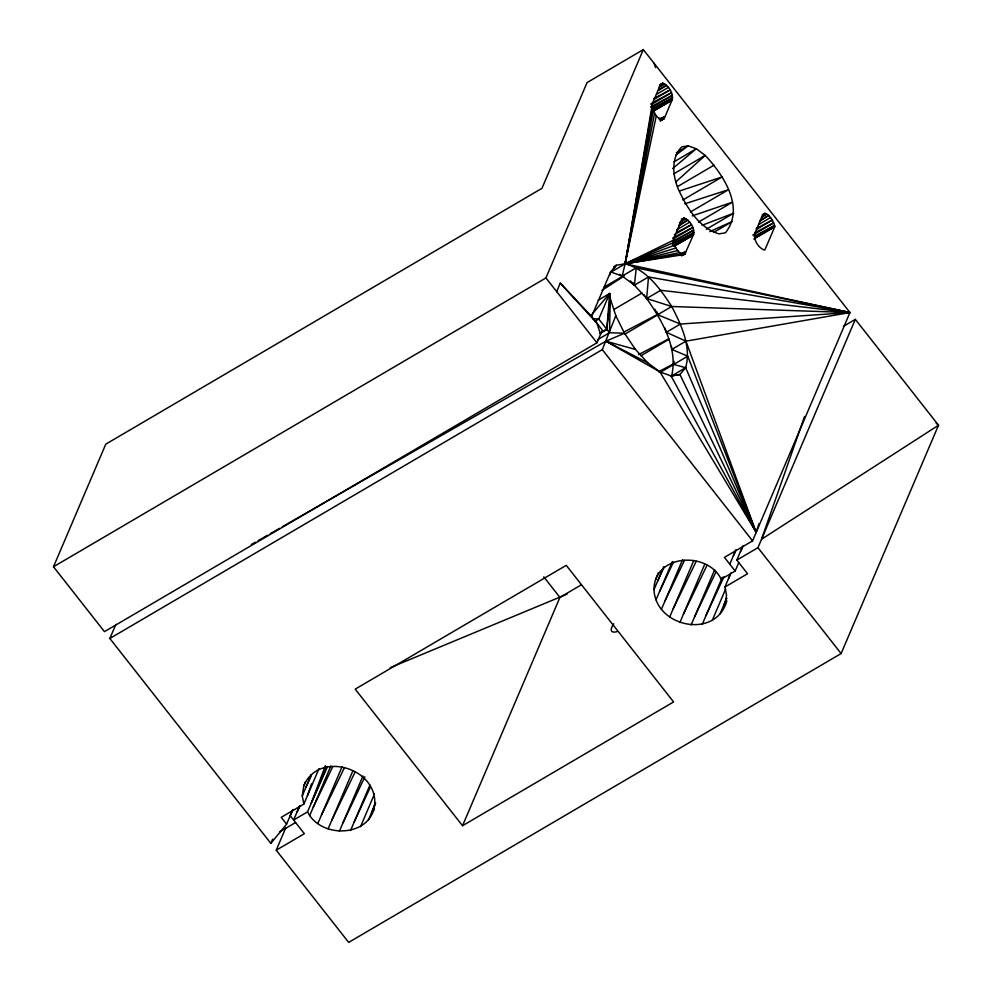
<?xml version="1.0" encoding="UTF-8"?>
<svg xmlns="http://www.w3.org/2000/svg" width="992" height="992" viewBox="0 0 992 992"><rect width="100%" height="100%" fill="white"/><g stroke="black" fill="none" stroke-linecap="round" stroke-linejoin="round"><path stroke-width="1.49" d="M591.368 315.072L609.671 293.496L610.291 298.592L606.819 329.307L600.148 333.225L606.819 329.307L609.671 293.496L598.164 300.254M726.826 600.854C716.063 639.84 655.489 627.155 654.001 589.608C654.125 554.094 707.333 550.833 721.234 579.204L735.159 571.032L724.433 557.38L752.568 540.863L849.958 312.542L648.508 276.954L646.66 298.53C662.16 320.614 678.218 348.006 671.609 375.931L679.942 374.492L685.67 367.685C691.486 346.419 681.355 325.016 671.72 306.503C660.3 288.846 646.548 269.489 625.134 263.798L616.28 265.261L613.726 266.761M671.435 346.357L671.857 349.407L685.918 341.161L849.958 312.542L636.244 267.828L634.434 285.2L646.66 298.53L671.72 306.503L849.958 312.542L643.324 49.6L587.053 82.609L541.954 188.319L105.784 444.156L53.481 566.767L104.47 631.656L596.924 342.81L602.33 330.125L591.604 316.46L560.282 283.129L556.673 291.586M115.853 624.39L109.839 638.476L270.853 843.374L286.589 824.166L281.22 817.334L303.874 804.053L302.25 795.919L303.763 785.986L305.561 781.758M326.889 766.531L307.545 811.865C321.458 840.236 374.654 836.975 374.79 801.462C374.021 766.308 317.44 751.527 303.763 785.986M674.138 361.386L673.667 364.448L685.67 367.685L756.177 532.406L759.029 523.565M725.028 605.083L726.541 595.15L724.916 587.016L730.943 572.892M652.066 105.35C652.699 111.228 656.121 117.726 661.912 119.858L664.206 118.569L672.316 99.535C673.258 93.05 668.881 85.634 662.805 83.216L660.511 84.518L652.401 103.54L625.134 263.798L622.17 276.086L634.434 285.2L648.508 276.954M652.352 107.706L625.134 263.798L611.06 272.056L622.17 276.086L636.244 267.828M611.06 272.056L616.28 265.261L610.539 272.068L610.068 274.722L609.634 274.176M683.277 254.696C677.201 252.278 672.824 244.863 673.766 238.365L681.851 219.306L684.145 218.004C690.221 220.422 694.598 227.838 693.656 234.323L684.666 254.46L625.134 263.798L653.22 110.397M654.584 113.15L625.134 263.798L849.958 312.542L680.4 324.037L657.659 314.749L654.856 309.244M656.32 115.704L625.134 263.798L681.529 254.064M307.483 795.596L311.513 783.866M804.537 416.504L761.546 539.239L938.519 425.233L855.327 319.374L843.448 326.331M597.494 339.772L609.51 332.729L610.291 298.592L615.809 315.716L602.293 349.643L109.839 638.476M325.376 765.712L311.153 803.408L327.447 766.68M371.963 811.642L375.435 803.036M723.714 605.318L726.603 598.164M270.853 843.374L272.651 839.145M286.589 824.166L292.615 810.03M936.175 423.237L938.519 425.233L841.117 653.554L348.676 942.4L276.222 850.206L285.87 827.564M302.25 795.919L311.302 774.702M299.646 805.901L293.62 820.037L307.545 811.865M303.874 804.053L318.978 768.639M309.678 815.61L330.832 766.022M53.481 566.767L545.935 277.934L643.324 49.6M317.886 823.434L342.066 766.754M328.116 828.841L352.904 770.734M339.363 831.296L362.936 776.017M350.536 830.552L369.942 785.032M360.518 826.696L374.492 793.947M368.354 820.099L375.608 803.086M373.277 811.406L374.48 808.579M591.604 316.46L610.539 272.068M609.671 293.496L598.771 319.064L594.766 321.42M462.532 825.728L673.593 701.939L566.246 565.341L355.198 689.13L462.532 825.728L559.922 597.395L581.3 584.858M655.514 579.663L658.514 572.62M654.001 589.608L663.66 566.965M656.034 599.813L672.353 561.571M661.428 609.299L682.583 559.699M669.637 617.123L693.817 560.43M679.867 622.517L704.655 564.423M691.114 624.972L714.686 569.706M702.286 624.241L722.3 577.294M729.79 564.2L735.816 550.076M724.916 587.016L747.559 573.736L736.833 560.083L742.859 545.947M712.268 620.372L725.636 589.05M735.159 571.032L738.767 562.576M720.105 613.775L726.752 598.213M736.833 560.083L757.938 547.696L855.327 319.374M305.858 787.462L311.575 774.764M728.525 578.559L730.434 574.331M657.609 581.151L664.032 567.077M354.144 822.095L370.376 787.09M705.895 615.784L724.073 576.575M292.801 810.104L290.197 815.709L304.358 833.689L276.222 850.206M733.398 555.743L736.014 550.138M659.643 591.356L673.432 562.092M342.972 822.839L364.895 776.786M694.722 616.516L715.976 571.863M313.286 807.153L332.742 766.692M665.037 600.842L684.492 560.381M331.725 820.384L355.285 771.602M683.476 614.06L707.036 565.291M321.495 814.978L344.46 767.634M673.246 608.666L696.21 561.311M297.228 811.58L300.018 806.074M740.441 551.626L742.524 547.497M675.887 181.858L705.213 155.409C723.329 174.617 745.376 207.861 725.4 232.822L718.952 233.876C698.864 227.825 687.146 207.874 678.677 190.005C672.725 176.378 670.567 158.435 681.727 146.89L688.175 145.824L696.272 148.763L705.213 155.409L673.791 173.836M672.601 168.59L696.272 148.763L674.014 161.82M675.825 155.05L688.175 145.824L676.395 152.743M602.07 290.309L624.179 275.999M658.713 90.297L666.475 85.275L658.626 89.888M678.764 225.916L687.816 220.075L678.652 225.444M759.674 221.253L768.738 215.4L772.384 220.05L774.616 225.494L774.764 226.759L764.906 249.86L764.162 249.984C758.086 247.566 753.709 240.151 754.652 233.666L762.761 214.632L765.055 213.33L768.738 215.4L760.876 220.013M659.37 87.122L664.553 83.849L659.32 86.912M679.421 222.741L685.894 218.637L680.648 221.712M761.633 217.248L766.804 213.974L761.571 217.037M681.554 219.604L684.145 218.004L681.529 219.542M762.464 214.942L765.055 213.33L762.439 214.867M656.617 94.277L668.397 87.37M654.422 99.138L670.121 89.925L653.939 98.419M650.616 104.086L653.232 102.548M651.856 104.197L671.485 92.678L652.724 102.523M651.422 107.657L672.353 95.368L650.591 106.925M651.707 110.013L672.638 97.737L652.438 108.674M652.686 111.054L672.316 99.535L652.339 110.682M653.158 111.278L671.485 100.527L652.996 111.203M660.573 119.189L664.504 116.895L658.7 118.854M660.275 120.863L664.206 118.569L660.201 120.801M677.474 186.62L714.116 165.118M682.856 199.975L722.126 176.936L679.756 190.91M690.494 211.978L728.45 189.708L684.765 203.831M676.656 229.846L689.738 222.158M674.448 234.695L691.461 224.713L676.631 232.5M698.442 222.146L732.468 202.182L692.267 215.872M673.196 238.985L692.825 227.466L672.725 238.018M672.75 242.445L693.693 230.156L673.283 240.982M673.047 244.801L693.978 232.525L672.44 244.193M674.027 245.842L693.656 234.323L673.68 245.47M603.843 287.296L622.554 276.322M674.498 246.066L692.825 235.315L674.337 245.991M706.304 229.264L733.795 213.144L702.113 225.271M713.967 232.264L732.294 221.514L709.813 231.62M680.636 254.783L685.869 251.72L680.066 253.667M681.64 255.7L685.571 253.394L681.578 255.626M613.936 309.479L641.998 293.024M758.88 224.403L770.66 217.496M756.673 229.251L772.384 220.05L756.189 228.544M752.804 235.079L773.748 222.803L754.974 232.649M754.974 237.001L774.616 225.494L754.205 236.319M753.858 239.022L774.764 226.759L754.614 238.092M671.72 306.503L657.659 314.749L656.989 311.885M624.997 334.081L658.403 314.489M664.888 327.955L666.339 332.283L680.4 324.037M640.919 355.768L668.98 339.314M660.511 372.198L687.741 356.202L756.177 532.406L659.978 371.926L647.714 362.799L605.901 341.186L282.236 526.826M671.609 375.931L685.67 367.685M279.732 831.817L295.566 822.529M251.348 544.534L255.378 542.227M258.069 540.69L267.468 535.296M270.159 533.758L279.558 528.364M600.061 333.076L606.819 329.307M658.514 371.802L673.58 363.828M623.931 332.035L658.204 314.092M638.501 354.665L668.72 338.855M673.444 240.176L625.134 263.798L679.607 252.625M390.191 667.678L566.965 594.196M673.729 242.532L625.134 263.798L677.685 250.53M666.339 332.283L685.918 341.161L756.177 532.406L679.942 374.492L671.076 375.956L659.978 371.926L605.901 341.186L624.489 333.25L635.488 349.469L647.714 362.799M674.597 245.222L625.134 263.798L675.961 247.988M592.881 318.73L598.771 319.064L609.51 332.729L624.489 333.25L615.809 315.716M849.958 312.542L660.734 290.272L646.66 298.53L644.031 294.736M605.901 341.186L635.488 349.469M671.857 349.407L687.741 356.202M619.727 274.325L622.17 276.086M630.317 280.823L634.434 285.2L632.921 282.621M560.282 283.129L596.973 323.293L600.532 334.354M545.935 277.934L596.924 342.81M602.293 349.643L752.568 540.863M757.938 547.696L841.117 653.554M543.777 576.848L559.922 597.395M671.076 375.956L756.177 532.406M654.063 63.265L655.6 67.617M617.222 631.582A24.837 6.795 -38.2 0 1 613.788 623.794M662.805 83.216L660.213 84.816L662.805 83.216"/></g></svg>
